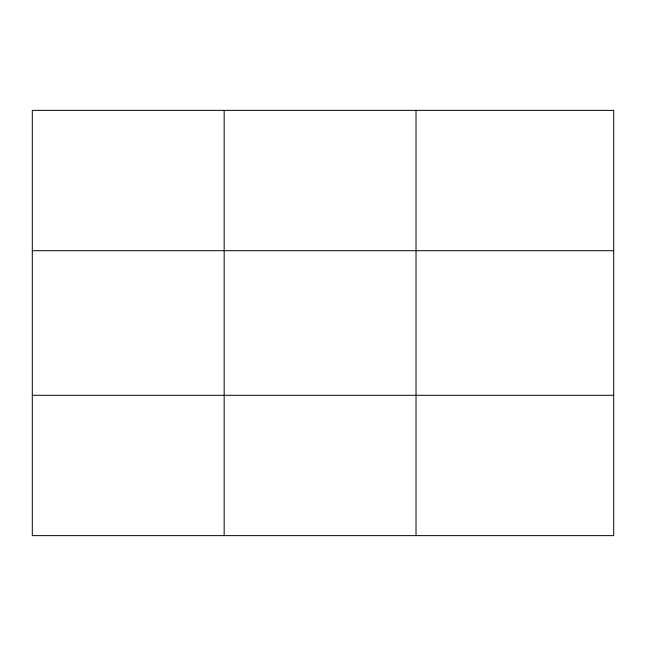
<?xml version="1.0" encoding="UTF-8"?>
<svg xmlns="http://www.w3.org/2000/svg" width="646" height="646" viewBox="0 0 646 646"><rect width="100%" height="100%" fill="white"/><g stroke="black" fill="none" stroke-linecap="round" stroke-linejoin="round"><path stroke-width="0.97" d="M224.162 535.631L224.162 110.369M416.024 535.631L416.024 110.369M32.3 250.705L613.7 250.705M32.3 395.295L613.7 395.295M613.7 110.369L613.7 535.631L32.3 535.631L32.3 110.369L613.7 110.369"/></g></svg>
